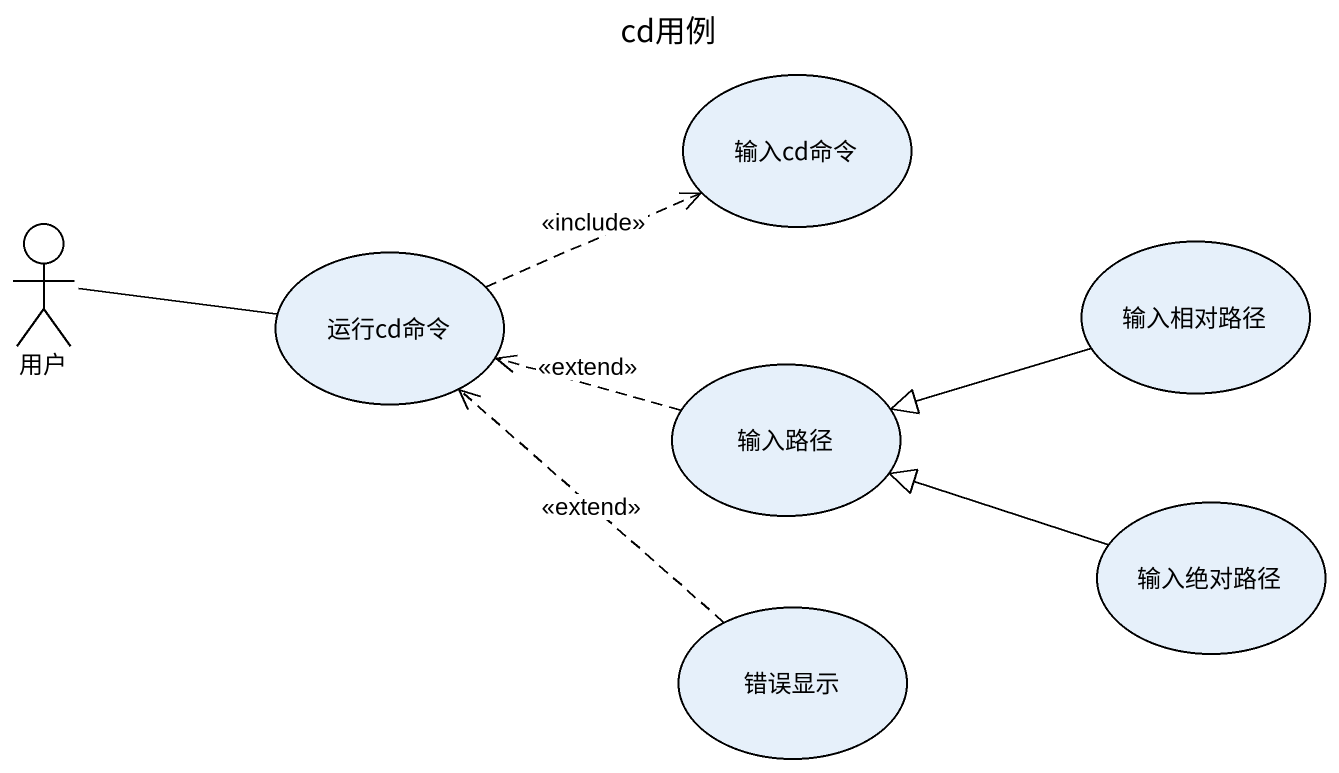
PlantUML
@startuml
title cd用例
usecase 输入cd命令
actor 用户
usecase 运行cd命令
usecase 输入相对路径
usecase 输入路径
usecase 输入绝对路径
usecase 错误显示
用户 -right- 运行cd命令
运行cd命令 .right.> 输入cd命令 : <<include>>
输入相对路径 -left-|> 输入路径
输入路径 .left.> 运行cd命令 : <<extend>>
输入绝对路径 -left-|> 输入路径
错误显示 .up.> 运行cd命令 : <<extend>>
@enduml
